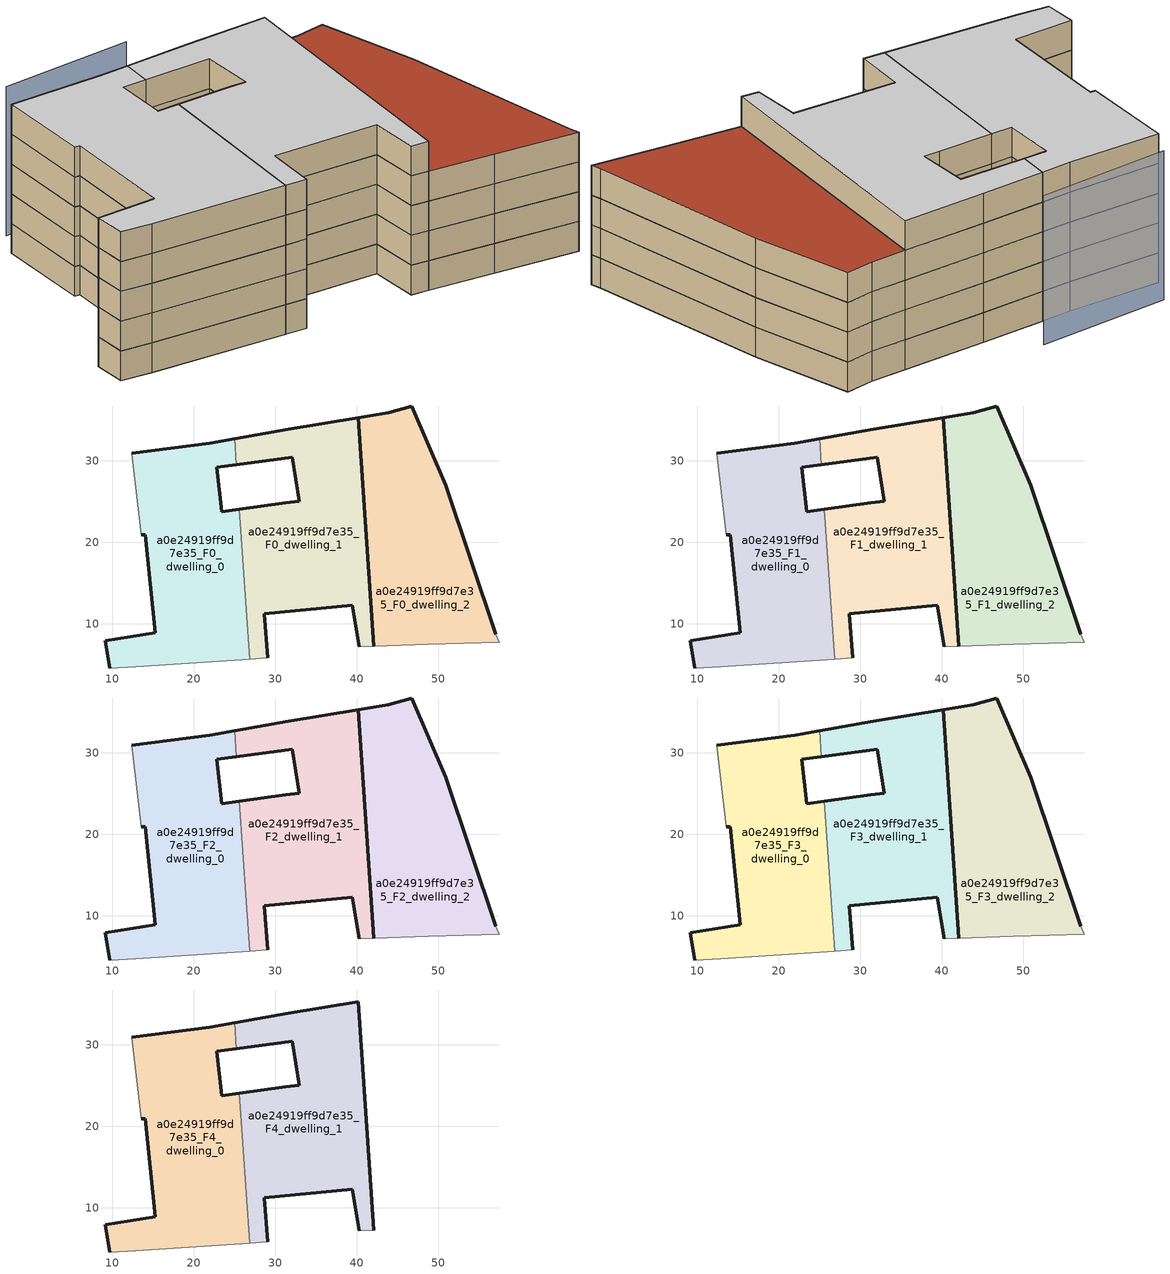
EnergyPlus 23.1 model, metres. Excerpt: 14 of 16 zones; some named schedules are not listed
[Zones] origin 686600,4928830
a0e24919ff9d7e35_F0_dwelling_0
 floor ground (EU_floor_Construction): 26.86,5.69 25.61,24.04 23.42,23.72 22.8,29.17 25.23,29.5 25.02,32.68 21.99,32.14 12.39,30.89 13.55,20.89 14.09,20.94 15.32,8.91 9.17,7.95 9.69,4.58 12.88,4.71 z0
 wall outside (EU_wall_Construction): 12.39,30.89 21.99,32.14 25.02,32.68 / 25.23,29.5 22.8,29.17 23.42,23.72 25.61,24.04 / 9.69,4.58 9.17,7.95 15.32,8.91 14.09,20.94 13.55,20.89 z0:3
 wall adiabatic (EU_wall_Construction): 13.55,20.89 12.39,30.89 / 26.86,5.69 12.88,4.71 9.69,4.58 z0:3
 wall to a0e24919ff9d7e35_F0_dwelling_1 (EU_wall_Construction): 25.02,32.68 25.23,29.5 / 25.61,24.04 26.86,5.69 z0:3
a0e24919ff9d7e35_F0_dwelling_1
 floor ground (EU_floor_Construction): 42.09,7.27 40.18,35.25 31.58,33.84 25.02,32.68 25.23,29.5 32.11,30.42 32.94,25.04 31.31,24.86 25.61,24.04 26.86,5.69 29.06,5.84 28.63,11.22 39.45,12.26 40.28,7.21 z0
 wall outside (EU_wall_Construction): 25.61,24.04 31.31,24.86 32.94,25.04 32.11,30.42 25.23,29.5 / 25.02,32.68 31.58,33.84 40.18,35.25 42.09,7.27 / 40.28,7.21 39.45,12.26 28.63,11.22 29.06,5.84 z0:3
 wall adiabatic (EU_wall_Construction): 29.06,5.84 26.86,5.69 / 42.09,7.27 40.28,7.21 z0:3
a0e24919ff9d7e35_F0_dwelling_2
 floor ground (EU_floor_Construction): 57.45,7.75 57.03,8.73 50.9,26.97 46.74,36.7 43.88,35.86 40.18,35.25 42.09,7.27 48.76,7.49 z0
 wall outside (EU_wall_Construction): 42.09,7.27 40.18,35.25 43.88,35.86 46.74,36.7 50.9,26.97 57.03,8.73 z0:3
 wall adiabatic (EU_wall_Construction): 57.03,8.73 57.45,7.75 48.76,7.49 42.09,7.27 z0:3
a0e24919ff9d7e35_F1_dwelling_0
 floor to a0e24919ff9d7e35_F0_dwelling_0 (EU_floor_Construction): 26.86,5.69 25.61,24.04 23.42,23.72 22.8,29.17 25.23,29.5 25.02,32.68 21.99,32.14 12.39,30.89 13.55,20.89 14.09,20.94 15.32,8.91 9.17,7.95 9.69,4.58 12.88,4.71 z3
 wall outside (EU_wall_Construction): 12.39,30.89 21.99,32.14 25.02,32.68 / 25.23,29.5 22.8,29.17 23.42,23.72 25.61,24.04 / 9.69,4.58 9.17,7.95 15.32,8.91 14.09,20.94 13.55,20.89 z3:6
 wall adiabatic (EU_wall_Construction): 13.55,20.89 12.39,30.89 / 26.86,5.69 12.88,4.71 9.69,4.58 z3:6
 wall to a0e24919ff9d7e35_F1_dwelling_1 (EU_wall_Construction): 25.02,32.68 25.23,29.5 / 25.61,24.04 26.86,5.69 z3:6
a0e24919ff9d7e35_F1_dwelling_1
 floor to a0e24919ff9d7e35_F0_dwelling_1 (EU_floor_Construction): 42.09,7.27 40.18,35.25 31.58,33.84 25.02,32.68 25.23,29.5 32.11,30.42 32.94,25.04 31.31,24.86 25.61,24.04 26.86,5.69 29.06,5.84 28.63,11.22 39.45,12.26 40.28,7.21 z3
 wall outside (EU_wall_Construction): 25.61,24.04 31.31,24.86 32.94,25.04 32.11,30.42 25.23,29.5 / 25.02,32.68 31.58,33.84 40.18,35.25 42.09,7.27 / 40.28,7.21 39.45,12.26 28.63,11.22 29.06,5.84 z3:6
 wall adiabatic (EU_wall_Construction): 29.06,5.84 26.86,5.69 / 42.09,7.27 40.28,7.21 z3:6
a0e24919ff9d7e35_F1_dwelling_2
 floor to a0e24919ff9d7e35_F0_dwelling_2 (EU_floor_Construction): 57.45,7.75 57.03,8.73 50.9,26.97 46.74,36.7 43.88,35.86 40.18,35.25 42.09,7.27 48.76,7.49 z3
 wall outside (EU_wall_Construction): 42.09,7.27 40.18,35.25 43.88,35.86 46.74,36.7 50.9,26.97 57.03,8.73 z3:6
 wall adiabatic (EU_wall_Construction): 57.03,8.73 57.45,7.75 48.76,7.49 42.09,7.27 z3:6
a0e24919ff9d7e35_F2_dwelling_0
 floor to a0e24919ff9d7e35_F1_dwelling_0 (EU_floor_Construction): 26.86,5.69 25.61,24.04 23.42,23.72 22.8,29.17 25.23,29.5 25.02,32.68 21.99,32.14 12.39,30.89 13.55,20.89 14.09,20.94 15.32,8.91 9.17,7.95 9.69,4.58 12.88,4.71 z6
 wall outside (EU_wall_Construction): 12.39,30.89 21.99,32.14 25.02,32.68 / 25.23,29.5 22.8,29.17 23.42,23.72 25.61,24.04 / 9.69,4.58 9.17,7.95 15.32,8.91 14.09,20.94 13.55,20.89 z6:9
 wall adiabatic (EU_wall_Construction): 13.55,20.89 12.39,30.89 / 26.86,5.69 12.88,4.71 9.69,4.58 z6:9
 wall to a0e24919ff9d7e35_F2_dwelling_1 (EU_wall_Construction): 25.02,32.68 25.23,29.5 / 25.61,24.04 26.86,5.69 z6:9
a0e24919ff9d7e35_F2_dwelling_1
 floor to a0e24919ff9d7e35_F1_dwelling_1 (EU_floor_Construction): 42.09,7.27 40.18,35.25 31.58,33.84 25.02,32.68 25.23,29.5 32.11,30.42 32.94,25.04 31.31,24.86 25.61,24.04 26.86,5.69 29.06,5.84 28.63,11.22 39.45,12.26 40.28,7.21 z6
 wall outside (EU_wall_Construction): 25.61,24.04 31.31,24.86 32.94,25.04 32.11,30.42 25.23,29.5 / 25.02,32.68 31.58,33.84 40.18,35.25 42.09,7.27 / 40.28,7.21 39.45,12.26 28.63,11.22 29.06,5.84 z6:9
 wall adiabatic (EU_wall_Construction): 29.06,5.84 26.86,5.69 / 42.09,7.27 40.28,7.21 z6:9
a0e24919ff9d7e35_F2_dwelling_2
 floor to a0e24919ff9d7e35_F1_dwelling_2 (EU_floor_Construction): 57.45,7.75 57.03,8.73 50.9,26.97 46.74,36.7 43.88,35.86 40.18,35.25 42.09,7.27 48.76,7.49 z6
 wall outside (EU_wall_Construction): 42.09,7.27 40.18,35.25 43.88,35.86 46.74,36.7 50.9,26.97 57.03,8.73 z6:9
 wall adiabatic (EU_wall_Construction): 57.03,8.73 57.45,7.75 48.76,7.49 42.09,7.27 z6:9
a0e24919ff9d7e35_F3_dwelling_0
 floor to a0e24919ff9d7e35_F2_dwelling_0 (EU_floor_Construction): 26.86,5.69 25.61,24.04 23.42,23.72 22.8,29.17 25.23,29.5 25.02,32.68 21.99,32.14 12.39,30.89 13.55,20.89 14.09,20.94 15.32,8.91 9.17,7.95 9.69,4.58 12.88,4.71 z9
 wall outside (EU_wall_Construction): 12.39,30.89 21.99,32.14 25.02,32.68 / 25.23,29.5 22.8,29.17 23.42,23.72 25.61,24.04 / 9.69,4.58 9.17,7.95 15.32,8.91 14.09,20.94 13.55,20.89 z9:12
 wall adiabatic (EU_wall_Construction): 13.55,20.89 12.39,30.89 / 26.86,5.69 12.88,4.71 9.69,4.58 z9:12
 wall to a0e24919ff9d7e35_F3_dwelling_1 (EU_wall_Construction): 25.02,32.68 25.23,29.5 / 25.61,24.04 26.86,5.69 z9:12
a0e24919ff9d7e35_F3_dwelling_1
 floor to a0e24919ff9d7e35_F2_dwelling_1 (EU_floor_Construction): 42.09,7.27 40.18,35.25 31.58,33.84 25.02,32.68 25.23,29.5 32.11,30.42 32.94,25.04 31.31,24.86 25.61,24.04 26.86,5.69 29.06,5.84 28.63,11.22 39.45,12.26 40.28,7.21 z9
 wall outside (EU_wall_Construction): 25.61,24.04 31.31,24.86 32.94,25.04 32.11,30.42 25.23,29.5 / 25.02,32.68 31.58,33.84 40.18,35.25 42.09,7.27 / 40.28,7.21 39.45,12.26 28.63,11.22 29.06,5.84 z9:12
 wall adiabatic (EU_wall_Construction): 29.06,5.84 26.86,5.69 / 42.09,7.27 40.28,7.21 z9:12
a0e24919ff9d7e35_F3_dwelling_2
 floor to a0e24919ff9d7e35_F2_dwelling_2 (EU_floor_Construction): 57.45,7.75 57.03,8.73 50.9,26.97 46.74,36.7 43.88,35.86 40.18,35.25 42.09,7.27 48.76,7.49 z9
 wall outside (EU_wall_Construction): 42.09,7.27 40.18,35.25 43.88,35.86 46.74,36.7 50.9,26.97 57.03,8.73 z9:12
 wall adiabatic (EU_wall_Construction): 57.03,8.73 57.45,7.75 48.76,7.49 42.09,7.27 z9:12
 roof outside (EU_roof_Construction): 46.74,36.7 50.9,26.97 57.03,8.73 57.45,7.75 48.76,7.49 42.09,7.27 40.18,35.25 43.88,35.86 z12
a0e24919ff9d7e35_F4_dwelling_0
 floor to a0e24919ff9d7e35_F3_dwelling_0 (EU_floor_Construction): 26.86,5.69 25.61,24.04 23.42,23.72 22.8,29.17 25.23,29.5 25.02,32.68 21.99,32.14 12.39,30.89 13.55,20.89 14.09,20.94 15.32,8.91 9.17,7.95 9.69,4.58 12.88,4.71 z12
 wall outside (EU_wall_Construction): 12.39,30.89 21.99,32.14 25.02,32.68 / 25.23,29.5 22.8,29.17 23.42,23.72 25.61,24.04 / 9.69,4.58 9.17,7.95 15.32,8.91 14.09,20.94 13.55,20.89 z12:15
 wall adiabatic (EU_wall_Construction): 13.55,20.89 12.39,30.89 / 26.86,5.69 12.88,4.71 9.69,4.58 z12:15
 wall to a0e24919ff9d7e35_F4_dwelling_1 (EU_wall_Construction): 25.02,32.68 25.23,29.5 / 25.61,24.04 26.86,5.69 z12:15
 ceiling to a0e24919ff9d7e35_F5_dwelling_0 (EU_floor_Construction): 25.02,32.68 25.23,29.5 22.8,29.17 23.42,23.72 25.61,24.04 26.86,5.69 12.88,4.71 9.69,4.58 9.17,7.95 15.32,8.91 14.09,20.94 13.55,20.89 12.39,30.89 21.99,32.14 z15
a0e24919ff9d7e35_F4_dwelling_1
 floor to a0e24919ff9d7e35_F3_dwelling_1 (EU_floor_Construction): 42.09,7.27 40.18,35.25 31.58,33.84 25.02,32.68 25.23,29.5 32.11,30.42 32.94,25.04 31.31,24.86 25.61,24.04 26.86,5.69 29.06,5.84 28.63,11.22 39.45,12.26 40.28,7.21 z12
 wall outside (EU_wall_Construction): 25.61,24.04 31.31,24.86 32.94,25.04 32.11,30.42 25.23,29.5 / 25.02,32.68 31.58,33.84 40.18,35.25 42.09,7.27 / 40.28,7.21 39.45,12.26 28.63,11.22 29.06,5.84 z12:15
 wall adiabatic (EU_wall_Construction): 29.06,5.84 26.86,5.69 / 42.09,7.27 40.28,7.21 z12:15
 ceiling to a0e24919ff9d7e35_F5_dwelling_1 (EU_floor_Construction): 40.18,35.25 42.09,7.27 40.28,7.21 39.45,12.26 28.63,11.22 29.06,5.84 26.86,5.69 25.61,24.04 31.31,24.86 32.94,25.04 32.11,30.42 25.23,29.5 25.02,32.68 31.58,33.84 z15
shading: 12.39,30.89 13.55,20.89 / 27.05,36.74 13.53,34.04 z0:15
[Building]
EU S2 Campaign: North Axis=0; Terrain=City; Solar Distribution=FullExterior
[Site:Location]
Bologna: Latitude=44.5; Longitude=11.25; Time Zone=1; Elevation=37
[SizingPeriod:WeatherFileDays]
AnnualSizingPeriod: Begin Month=1; Begin Day of Month=1; End Month=12; End Day of Month=31; Day of Week for Start Day=Monday; Use Weather File Daylight Saving Period=No; Use Weather File Rain and Snow Indicators=No
[MATERIAL]
EU_InternalMass_Material: Roughness=MediumRough; Thickness=0.1; Conductivity=1; Density=1800; Specific Heat=900; Thermal Absorptance=0.9; Solar Absorptance=0.7; Visible Absorptance=0.7
[MATERIAL:NOMASS] Roughness=MediumRough; Thermal Absorptance=0.9; Solar Absorptance=0.7; Visible Absorptance=0.7
Name | Thermal Resistance
EU_wall_NoMass | 0.905828
EU_roof_NoMass | 0.37593
EU_floor_NoMass | 0.67114
[CONSTRUCTION]
EU_wall_Construction: EU_wall_NoMass
EU_roof_Construction: EU_roof_NoMass
EU_floor_Construction: EU_floor_NoMass
EU_InternalMass_Construction: EU_InternalMass_Material
[ZONE] Type=1; Multiplier=1; Ceiling Height=autocalculate; Floor Area=autocalculate; Part of Total Floor Area=Yes
Name | Volume
a0e24919ff9d7e35_F0_dwelling_0 | 973.696
a0e24919ff9d7e35_F1_dwelling_0; a0e24919ff9d7e35_F2_dwelling_0; a0e24919ff9d7e35_F3_dwelling_0; a0e24919ff9d7e35_F4_dwelling_0 | 973.695
a0e24919ff9d7e35_F0_dwelling_1 | 973.61
a0e24919ff9d7e35_F1_dwelling_1; a0e24919ff9d7e35_F2_dwelling_1; a0e24919ff9d7e35_F3_dwelling_1; a0e24919ff9d7e35_F4_dwelling_1 | 973.609
a0e24919ff9d7e35_F0_dwelling_2; a0e24919ff9d7e35_F1_dwelling_2; a0e24919ff9d7e35_F2_dwelling_2; a0e24919ff9d7e35_F3_dwelling_2 | 973.706
[INTERNALMASS] Construction=EU_InternalMass_Construction
Name | Zone or ZoneList | Surface Area
a0e24919ff9d7e35_F0_dwelling_0_EU_InternalMass | a0e24919ff9d7e35_F0_dwelling_0 | 324.565
a0e24919ff9d7e35_F0_dwelling_1_EU_InternalMass | a0e24919ff9d7e35_F0_dwelling_1 | 324.537
a0e24919ff9d7e35_F0_dwelling_2_EU_InternalMass | a0e24919ff9d7e35_F0_dwelling_2 | 324.569
a0e24919ff9d7e35_F1_dwelling_0_EU_InternalMass | a0e24919ff9d7e35_F1_dwelling_0 | 324.565
a0e24919ff9d7e35_F1_dwelling_1_EU_InternalMass | a0e24919ff9d7e35_F1_dwelling_1 | 324.537
a0e24919ff9d7e35_F1_dwelling_2_EU_InternalMass | a0e24919ff9d7e35_F1_dwelling_2 | 324.569
a0e24919ff9d7e35_F2_dwelling_0_EU_InternalMass | a0e24919ff9d7e35_F2_dwelling_0 | 324.565
a0e24919ff9d7e35_F2_dwelling_1_EU_InternalMass | a0e24919ff9d7e35_F2_dwelling_1 | 324.537
a0e24919ff9d7e35_F2_dwelling_2_EU_InternalMass | a0e24919ff9d7e35_F2_dwelling_2 | 324.569
a0e24919ff9d7e35_F3_dwelling_0_EU_InternalMass | a0e24919ff9d7e35_F3_dwelling_0 | 324.565
a0e24919ff9d7e35_F3_dwelling_1_EU_InternalMass | a0e24919ff9d7e35_F3_dwelling_1 | 324.537
a0e24919ff9d7e35_F3_dwelling_2_EU_InternalMass | a0e24919ff9d7e35_F3_dwelling_2 | 324.569
a0e24919ff9d7e35_F4_dwelling_0_EU_InternalMass | a0e24919ff9d7e35_F4_dwelling_0 | 486.838
a0e24919ff9d7e35_F4_dwelling_1_EU_InternalMass | a0e24919ff9d7e35_F4_dwelling_1 | 486.834
[OTHEREQUIPMENT] Fuel Type=Electricity; Design Level Calculation Method=Watts/Area; Power per Zone Floor Area=1; Fraction Latent=0; Fraction Radiant=0; Fraction Lost=0; Carbon Dioxide Generation Rate=0; EndUse Subcategory=EU_Step8_InternalGains
Name | Zone or ZoneList or Space or SpaceList | Schedule
EU_Step8_InternalGain_a0e24919ff9d7e35_F0_dwelling_0_f000 | a0e24919ff9d7e35_F0_dwelling_0 | EU_Step8_GainSchedule_a0e24919ff9d7e35_F0_dwelling_0_f000
EU_Step8_InternalGain_a0e24919ff9d7e35_F0_dwelling_1_f000 | a0e24919ff9d7e35_F0_dwelling_1 | EU_Step8_GainSchedule_a0e24919ff9d7e35_F0_dwelling_1_f000
EU_Step8_InternalGain_a0e24919ff9d7e35_F0_dwelling_2_f000 | a0e24919ff9d7e35_F0_dwelling_2 | EU_Step8_GainSchedule_a0e24919ff9d7e35_F0_dwelling_2_f000
EU_Step8_InternalGain_a0e24919ff9d7e35_F1_dwelling_0_f000 | a0e24919ff9d7e35_F1_dwelling_0 | EU_Step8_GainSchedule_a0e24919ff9d7e35_F1_dwelling_0_f000
EU_Step8_InternalGain_a0e24919ff9d7e35_F1_dwelling_1_f000 | a0e24919ff9d7e35_F1_dwelling_1 | EU_Step8_GainSchedule_a0e24919ff9d7e35_F1_dwelling_1_f000
EU_Step8_InternalGain_a0e24919ff9d7e35_F1_dwelling_2_f000 | a0e24919ff9d7e35_F1_dwelling_2 | EU_Step8_GainSchedule_a0e24919ff9d7e35_F1_dwelling_2_f000
EU_Step8_InternalGain_a0e24919ff9d7e35_F2_dwelling_0_f000 | a0e24919ff9d7e35_F2_dwelling_0 | EU_Step8_GainSchedule_a0e24919ff9d7e35_F2_dwelling_0_f000
EU_Step8_InternalGain_a0e24919ff9d7e35_F2_dwelling_1_f000 | a0e24919ff9d7e35_F2_dwelling_1 | EU_Step8_GainSchedule_a0e24919ff9d7e35_F2_dwelling_1_f000
EU_Step8_InternalGain_a0e24919ff9d7e35_F2_dwelling_2_f000 | a0e24919ff9d7e35_F2_dwelling_2 | EU_Step8_GainSchedule_a0e24919ff9d7e35_F2_dwelling_2_f000
EU_Step8_InternalGain_a0e24919ff9d7e35_F3_dwelling_0_f000 | a0e24919ff9d7e35_F3_dwelling_0 | EU_Step8_GainSchedule_a0e24919ff9d7e35_F3_dwelling_0_f000
EU_Step8_InternalGain_a0e24919ff9d7e35_F3_dwelling_1_f000 | a0e24919ff9d7e35_F3_dwelling_1 | EU_Step8_GainSchedule_a0e24919ff9d7e35_F3_dwelling_1_f000
EU_Step8_InternalGain_a0e24919ff9d7e35_F3_dwelling_2_f000 | a0e24919ff9d7e35_F3_dwelling_2 | EU_Step8_GainSchedule_a0e24919ff9d7e35_F3_dwelling_2_f000
EU_Step8_InternalGain_a0e24919ff9d7e35_F4_dwelling_0_f000 | a0e24919ff9d7e35_F4_dwelling_0 | EU_Step8_GainSchedule_a0e24919ff9d7e35_F4_dwelling_0_f000
EU_Step8_InternalGain_a0e24919ff9d7e35_F4_dwelling_1_f000 | a0e24919ff9d7e35_F4_dwelling_1 | EU_Step8_GainSchedule_a0e24919ff9d7e35_F4_dwelling_1_f000
[ZONEVENTILATION:DESIGNFLOWRATE] Schedule=EU_AlwaysOn; Design Flow Rate Calculation Method=AirChanges/Hour; Air Changes per Hour=0.73129; Ventilation Type=Natural; Fan Pressure Rise=0; Fan Total Efficiency=1; Constant Term Coefficient=1; Temperature Term Coefficient=0; Velocity Term Coefficient=0; Velocity Squared Term Coefficient=0; Minimum Indoor Temperature=-100; Maximum Indoor Temperature=100; Delta Temperature=-100; Minimum Outdoor Temperature=-100; Maximum Outdoor Temperature=100; Maximum Wind Speed=40
Name | Zone or ZoneList or Space or SpaceList
EU_ConstantAir_a0e24919ff9d7e35_F0_dwelling_0 | a0e24919ff9d7e35_F0_dwelling_0
EU_ConstantAir_a0e24919ff9d7e35_F0_dwelling_1 | a0e24919ff9d7e35_F0_dwelling_1
EU_ConstantAir_a0e24919ff9d7e35_F0_dwelling_2 | a0e24919ff9d7e35_F0_dwelling_2
EU_ConstantAir_a0e24919ff9d7e35_F1_dwelling_0 | a0e24919ff9d7e35_F1_dwelling_0
EU_ConstantAir_a0e24919ff9d7e35_F1_dwelling_1 | a0e24919ff9d7e35_F1_dwelling_1
EU_ConstantAir_a0e24919ff9d7e35_F1_dwelling_2 | a0e24919ff9d7e35_F1_dwelling_2
EU_ConstantAir_a0e24919ff9d7e35_F2_dwelling_0 | a0e24919ff9d7e35_F2_dwelling_0
EU_ConstantAir_a0e24919ff9d7e35_F2_dwelling_1 | a0e24919ff9d7e35_F2_dwelling_1
EU_ConstantAir_a0e24919ff9d7e35_F2_dwelling_2 | a0e24919ff9d7e35_F2_dwelling_2
EU_ConstantAir_a0e24919ff9d7e35_F3_dwelling_0 | a0e24919ff9d7e35_F3_dwelling_0
EU_ConstantAir_a0e24919ff9d7e35_F3_dwelling_1 | a0e24919ff9d7e35_F3_dwelling_1
EU_ConstantAir_a0e24919ff9d7e35_F3_dwelling_2 | a0e24919ff9d7e35_F3_dwelling_2
EU_ConstantAir_a0e24919ff9d7e35_F4_dwelling_0 | a0e24919ff9d7e35_F4_dwelling_0
EU_ConstantAir_a0e24919ff9d7e35_F4_dwelling_1 | a0e24919ff9d7e35_F4_dwelling_1
[HVACTEMPLATE:THERMOSTAT] Constant Heating Setpoint=20; Constant Cooling Setpoint=50
EU_HeatOnly_a0e24919ff9d7e35_F0_dwelling_0; EU_HeatOnly_a0e24919ff9d7e35_F0_dwelling_1; EU_HeatOnly_a0e24919ff9d7e35_F0_dwelling_2; EU_HeatOnly_a0e24919ff9d7e35_F1_dwelling_0; EU_HeatOnly_a0e24919ff9d7e35_F1_dwelling_1; EU_HeatOnly_a0e24919ff9d7e35_F1_dwelling_2; EU_HeatOnly_a0e24919ff9d7e35_F2_dwelling_0; EU_HeatOnly_a0e24919ff9d7e35_F2_dwelling_1; EU_HeatOnly_a0e24919ff9d7e35_F2_dwelling_2; EU_HeatOnly_a0e24919ff9d7e35_F3_dwelling_0; EU_HeatOnly_a0e24919ff9d7e35_F3_dwelling_1; EU_HeatOnly_a0e24919ff9d7e35_F3_dwelling_2; EU_HeatOnly_a0e24919ff9d7e35_F4_dwelling_0; EU_HeatOnly_a0e24919ff9d7e35_F4_dwelling_1; EU_HeatOnly_a0e24919ff9d7e35_F5_dwelling_0; EU_HeatOnly_a0e24919ff9d7e35_F5_dwelling_1
[HVACTEMPLATE:ZONE:IDEALLOADSAIRSYSTEM] System Availability Schedule=EU_AlwaysOn; Maximum Heating Supply Air Temperature=50; Minimum Cooling Supply Air Temperature=13; Maximum Heating Supply Air Humidity Ratio=0.0156; Minimum Cooling Supply Air Humidity Ratio=0.0077; Heating Limit=NoLimit; Cooling Limit=NoLimit; Heating Availability Schedule=EU_AlwaysOn; Cooling Availability Schedule=EU_CoolingOff; Dehumidification Control Type=ConstantSensibleHeatRatio; Cooling Sensible Heat Ratio=0.7; Dehumidification Setpoint=60; Humidification Control Type=None; Humidification Setpoint=30; Outdoor Air Method=None; Outdoor Air Flow Rate per Person=0.00944; Outdoor Air Flow Rate per Zone Floor Area=0; Outdoor Air Flow Rate per Zone=0; Demand Controlled Ventilation Type=None; Outdoor Air Economizer Type=NoEconomizer; Heat Recovery Type=None; Sensible Heat Recovery Effectiveness=0.7; Latent Heat Recovery Effectiveness=0.65
Name | Template Thermostat
a0e24919ff9d7e35_F0_dwelling_0 | EU_HeatOnly_a0e24919ff9d7e35_F0_dwelling_0
a0e24919ff9d7e35_F0_dwelling_1 | EU_HeatOnly_a0e24919ff9d7e35_F0_dwelling_1
